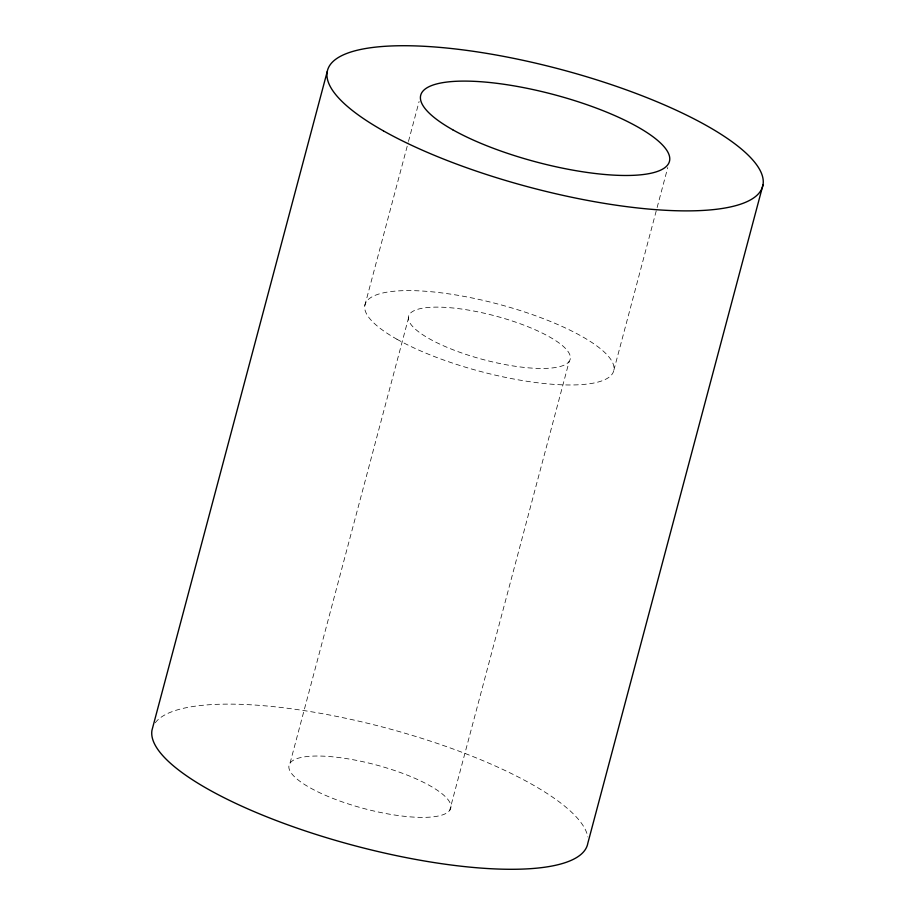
<?xml version="1.0" encoding="UTF-8"?>
<svg xmlns="http://www.w3.org/2000/svg" width="915" height="915" viewBox="0 0 915 915"><rect width="100%" height="100%" fill="white"/><g stroke="black" fill="none" stroke-linecap="round" stroke-linejoin="round"><path stroke-width="0.69" stroke-dasharray="4.58 3.43" d="M364.833 305.473L408.101 142.843M408.467 141.459L419.104 101.496M290.066 763.11L409.52 314.2M449.745 810.301A83.642 22.635 14.9 0 0 342.038 757.929A83.642 22.635 14.9 0 0 317.94 791.887A83.642 22.635 14.9 0 0 449.745 810.301L569.187 361.379A83.642 22.635 14.9 0 0 461.48 309.018A83.642 22.635 14.9 0 0 437.393 342.965A83.642 22.635 14.9 0 0 569.187 361.379M613.874 370.106L667.778 167.502M155.253 722.781A225.181 60.939 14.9 0 1 383.945 727.391A225.181 60.939 14.9 0 1 587.796 836.928M396.973 339.259A128.672 34.816 14.9 0 0 608.04 377.906A128.672 34.816 14.9 0 0 463.047 296.208A128.672 34.816 14.9 0 0 396.973 339.259"/><path stroke-width="1.37" d="M327.181 71.747L151.993 730.159A225.181 60.939 14.9 0 0 359.183 846.89A225.181 60.939 14.9 0 0 587.819 843.253L763.007 184.841M383.419 130.868A225.181 60.939 14.9 0 0 752.805 198.498A225.181 60.939 14.9 0 0 499.052 55.529A225.181 60.939 14.9 0 0 383.419 130.868M452.708 129.758A128.672 34.816 14.9 0 0 663.787 168.406A128.672 34.816 14.9 0 0 518.782 86.708A128.672 34.816 14.9 0 0 452.708 129.758"/></g></svg>
